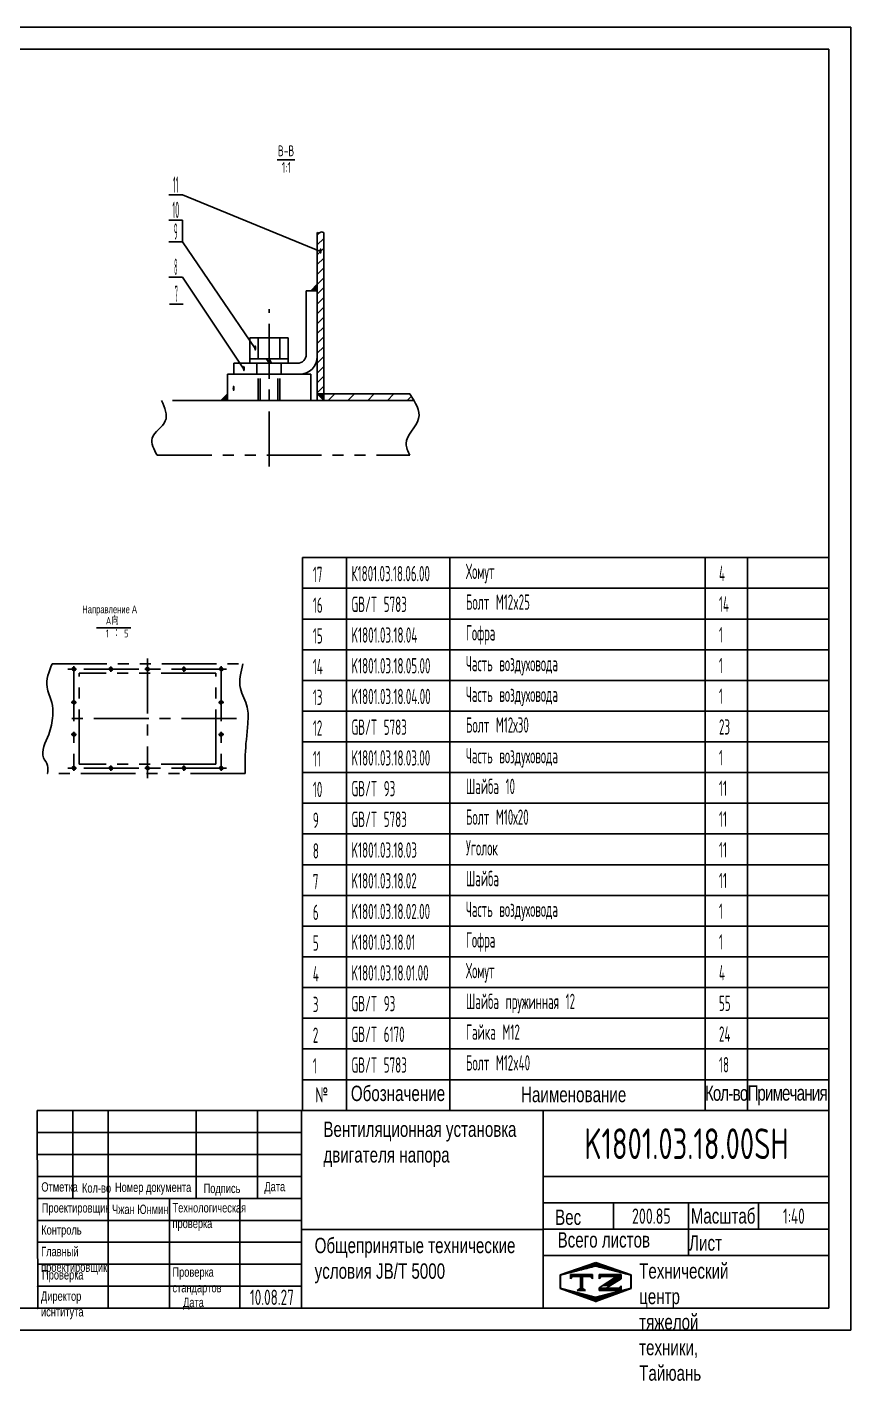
# Model space of a CAD drawing. Header units: millimetres. Extents: x 0 to 16800, y -462 to 11880.
# Drawn here: x 9287 to 16800, y -462 to 11880 of the extents above; entities that cross this region are included whole.
import ezdxf
from ezdxf.enums import TextEntityAlignment as Align

# ---------------------------------------------------------------- set-up
doc = ezdxf.new("R2010")
doc.units = ezdxf.units.MM
doc.header["$LTSCALE"] = 400
for name, pattern in [('F', [0.75, 0.5, -0.25]), ('G', [2, 1.25, -0.25, 0.25, -0.25]), ('K', [2.5, 1.25, -0.25, 0.25, -0.25, 0.25, -0.25])]:
    doc.linetypes.add(name, pattern=pattern)
for name, color, linetype in [('01', 7, 'Continuous'), ('02', 1, 'Continuous'), ('04', 2, 'F'), ('05', 4, 'G'), ('07', 6, 'K'), ('11', 3, 'Continuous'), ('THICK', 7, 'Continuous')]:
    doc.layers.add(name, color=color, linetype=linetype)
doc.styles.add('HZLIB', font='TXT.shx', dxfattribs={"width": 0.5, "height": 140})
doc.styles.get("Standard").update_dxf_attribs({"font": 'isocp', "width": 0.707, "bigfont": 'intecad.shx'})

# ---------------------------------------------------------------- blocks, each defined once
blk = doc.blocks.new('*U150')
at = {"layer": '01'}
for points in [[(415, 292), (25, 292)], [(25, 292), (25, 5)], [(415, 5), (415, 292)], [(25, 5), (415, 5)]]:
    blk.add_lwpolyline(points, dxfattribs=at)
at = {"layer": '02'}
for points in [[(420, 297), (0, 297)], [(0, 297), (0, 0)], [(420, 0), (420, 297)], [(0, 0), (420, 0)]]:
    blk.add_lwpolyline(points, dxfattribs=at)
blk = doc.blocks.new('*X173')
at = {"color": 0}
for p, q in [((127.06, 7.8), (132.06, 7.8)), ((127.06, 7.5), (132.06, 7.5)), ((127.06, 7.2), (127.32, 7.2)), ((129.23, 6.3), (131.04, 6.3)), ((129.7, 6.6), (131.51, 6.6)), ((130.16, 6.9), (131.98, 6.9)), ((130.62, 7.2), (132.06, 7.2)), ((127.84, 5.4), (129.64, 5.4)), ((128.3, 5.7), (130.1, 5.7)), ((128.77, 6), (130.57, 6))]:
    blk.add_line(p, q, dxfattribs=at)
blk = doc.blocks.new('*X174')
at = {"color": 0}
for p, q in [((127.06, 4.8), (132.06, 4.8)), ((127.06, 4.5), (132.06, 4.5)), ((131.84, 5.1), (132.06, 5.1))]:
    blk.add_line(p, q, dxfattribs=at)
blk = doc.blocks.new('*X172')
at = {"color": 0}
for p, q in [((122.34, 4.5), (123.72, 4.5)), ((122.82, 4.8), (123.24, 4.8))]:
    blk.add_line(p, q, dxfattribs=at)
blk = doc.blocks.new('*X171')
at = {"color": 0}
for p, q in [((120.53, 7.8), (125.53, 7.8)), ((120.53, 7.5), (125.53, 7.5)), ((120.53, 7.2), (120.79, 7.2)), ((125.27, 7.2), (125.53, 7.2))]:
    blk.add_line(p, q, dxfattribs=at)
blk = doc.blocks.new('*X170')
at = {"color": 0}
for p, q in [((122.38, 9.3), (124.32, 9.3)), ((123.24, 9.6), (125.52, 9.6)), ((124.1, 9.9), (128.52, 9.9)), ((124.97, 10.2), (127.67, 10.2)), ((125.83, 10.5), (126.82, 10.5)), ((127.02, 9.6), (129.37, 9.6)), ((128.22, 9.3), (130.22, 9.3)), ((118.22, 7.8), (118.32, 7.8)), ((118.22, 7.5), (118.27, 7.5)), ((118.22, 7.2), (118.27, 7.2)), ((118.22, 6.9), (118.27, 6.9)), ((118.22, 6.6), (118.27, 6.6)), ((118.22, 6.3), (118.27, 6.3)), ((118.94, 8.1), (119.52, 8.1)), ((119.8, 8.4), (120.72, 8.4)), ((120.66, 8.7), (121.92, 8.7)), ((121.52, 9), (123.12, 9)), ((129.42, 9), (131.07, 9)), ((130.62, 8.7), (131.92, 8.7)), ((131.82, 8.4), (132.77, 8.4)), ((133.02, 8.1), (133.62, 8.1)), ((134.22, 7.8), (134.32, 7.8)), ((134.27, 7.5), (134.32, 7.5)), ((134.27, 7.2), (134.32, 7.2)), ((134.27, 6.9), (134.32, 6.9)), ((134.27, 6.6), (134.32, 6.6)), ((134.27, 6.3), (134.32, 6.3)), ((118.22, 6), (118.27, 6)), ((118.22, 5.7), (118.27, 5.7)), ((118.22, 5.4), (118.27, 5.4)), ((118.22, 5.1), (118.27, 5.1)), ((118.22, 4.8), (118.27, 4.8)), ((118.79, 4.5), (119.42, 4.5)), ((119.61, 4.2), (120.62, 4.2)), ((120.43, 3.9), (121.82, 3.9)), ((121.26, 3.6), (123.02, 3.6)), ((122.08, 3.3), (124.22, 3.3)), ((128.32, 3.3), (130.51, 3.3)), ((129.52, 3.6), (131.32, 3.6)), ((130.72, 3.9), (132.14, 3.9)), ((131.92, 4.2), (132.95, 4.2)), ((133.12, 4.5), (133.76, 4.5)), ((134.27, 6), (134.32, 6)), ((134.27, 5.7), (134.32, 5.7)), ((134.27, 5.4), (134.32, 5.4)), ((134.27, 5.1), (134.32, 5.1)), ((134.27, 4.8), (134.32, 4.8)), ((122.91, 3), (125.42, 3)), ((123.73, 2.7), (128.89, 2.7)), ((124.55, 2.4), (128.07, 2.4)), ((125.38, 2.1), (127.26, 2.1)), ((126.2, 1.8), (126.45, 1.8)), ((127.12, 3), (129.7, 3))]:
    blk.add_line(p, q, dxfattribs=at)

msp = doc.modelspace()

# ---------------------------------------------------------------- hatches: boundary and pattern name
at = {"layer": '02', "linetype": 'Continuous'}
h = msp.add_hatch(dxfattribs=at)
h.set_pattern_fill('ANSI31', color=1, scale=20, style=0)
h.set_pattern_definition([(45, (-2650.596, 4110.036), (-44.90128, 44.90128), [])])
edge = h.paths.add_edge_path()
edge.add_spline(control_points=[(11993.7893, 10007.317), (11986.2256, 10010.6425), (11970.3035, 10017.6429), (11951.6368, 9997.5024), (11938.7154, 10004.6081), (11933.7893, 10007.317)], knot_values=[0, 0, 0, 0, 5.706769704, 12.0130221465, 15.8983318414, 15.8983318414, 15.8983318414, 15.8983318414], degree=3, periodic=0)
edge.add_line((11933.7893, 10007.317), (11933.7893, 8535.8882))
edge.add_line((11933.7893, 8535.8882), (11993.7893, 8535.8882))
edge.add_line((11993.7893, 8535.8882), (11993.7893, 10007.317))
for points in [[(11873.7893, 9475.8882), (11933.7893, 9475.8882), (11933.7893, 9535.8882)], [(11053.7893, 8475.8882), (11113.7893, 8475.8882), (11113.7893, 8535.8882)], [(11933.7893, 8535.8882), (11993.7893, 8535.8882), (11993.7893, 8475.8882)]]:
    msp.add_hatch(color=1, dxfattribs=at).paths.add_polyline_path(points)
h = msp.add_hatch(dxfattribs=at)
h.set_pattern_fill('ANSI31', color=1, scale=40, style=0)
h.set_pattern_definition([(45, (-16947.78, -30.95), (-89.80256, 89.80256), [])])
edge = h.paths.add_edge_path()
edge.add_line((11993.7893, 8535.8882), (11993.7893, 8475.8882))
edge.add_line((11993.7893, 8475.8882), (12815.521, 8475.8882))
edge.add_spline(control_points=[(12815.521, 8475.8882), (12804.0578, 8495.8361), (12791.4152, 8515.8621), (12778.7727, 8535.8882)], knot_values=[0, 0, 0, 0, 15.6098147008, 15.6098147008, 15.6098147008, 15.6098147008], degree=3, periodic=0)
edge.add_line((12778.7727, 8535.8882), (11993.7893, 8535.8882))

# ---------------------------------------------------------------- linework, layer by layer
for p, q in [((11833.7893, 9475.8882), (11833.7893, 8895.8882)), ((11933.7893, 9475.8882), (11833.7893, 9475.8882)), ((11173.7893, 8815.8882), (11753.7893, 8815.8882)), ((11173.7893, 8715.8882), (11173.7893, 8815.8882)), ((11113.7893, 8475.8882), (11113.7893, 8715.8882)), ((11113.7893, 8715.8882), (11873.7893, 8715.8882)), ((11773.7893, 8715.8882), (11173.7893, 8715.8882)), ((11873.7893, 8715.8882), (11873.7893, 8475.8882)), ((11933.7893, 8535.8882), (12778.7727, 8535.8882)), ((11113.7893, 8475.8882), (12815.521, 8475.8882)), ((11799.9999, 7043.7611), (11799.9999, 2003.7617)), ((11799.9999, 7043.7611), (16600, 7043.7611)), ((12199.9999, 7043.7611), (12199.9999, 2003.7617)), ((13141.6227, 7043.7611), (13141.6227, 2003.7618)), ((15469.9492, 7043.7611), (15469.9492, 2003.7617)), ((15857.3139, 7043.7611), (15857.3139, 2003.7617)), ((16600, 7043.7611), (16600, 2003.7617)), ((11799.9999, 6763.7611), (16600, 6763.7611)), ((11799.9999, 6483.7611), (16600, 6483.7611)), ((11799.9999, 6203.7612), (16600, 6203.7612)), ((11799.9999, 5923.7612), (16600, 5923.7612)), ((11799.9999, 5643.7613), (16600, 5643.7613)), ((11799.9999, 5363.7613), (16600, 5363.7613)), ((11799.9999, 5083.7613), (16600, 5083.7613)), ((11799.9999, 4803.7614), (16600, 4803.7614)), ((11799.9999, 4523.7614), (16600, 4523.7614)), ((11799.9999, 4243.7615), (16600, 4243.7615)), ((11799.9999, 3963.7615), (16600, 3963.7615)), ((11799.9999, 3683.7615), (16600, 3683.7615)), ((11799.9999, 3403.7616), (16600, 3403.7616)), ((11799.9999, 3123.7616), (16600, 3123.7616)), ((11799.9999, 2843.7617), (16600, 2843.7617)), ((11799.9999, 2563.7617), (16600, 2563.7617)), ((11799.9999, 2283.7617), (16600, 2283.7617)), ((11799.9999, 2003.7617), (16600, 2003.7617))]:
    msp.add_line(p, q)
for centre, radius in [((11753.7893, 8895.8882), 80), ((11773.7893, 8875.8882), 160)]:
    msp.add_arc(centre, radius, 270, 0)
at = {"layer": '01'}
for p, q in [((11728.5723, 10670.7682), (11568.5723, 10670.7682)), ((11933.7893, 9535.8882), (11873.7893, 9475.8882)), ((11933.7893, 9535.8882), (11933.7893, 9475.8882)), ((11317.8893, 9045.8882), (11317.8893, 8815.8882)), ((11493.7893, 9045.8882), (11317.8893, 9045.8882)), ((11393.7893, 9045.8882), (11393.7893, 8855.8882)), ((11493.7893, 9045.8882), (11669.6893, 9045.8882)), ((11593.7893, 9045.8882), (11593.7893, 8855.8882)), ((11669.6893, 9045.8882), (11669.6893, 8815.8882)), ((11317.8893, 8855.8882), (11493.7893, 8855.8882)), ((11493.7893, 8815.8882), (11470.7829, 8855.8882)), ((11669.6893, 8855.8882), (11493.7893, 8855.8882)), ((11516.7957, 8815.8882), (11493.7893, 8855.8882)), ((11113.7893, 8535.8882), (11053.7893, 8475.8882)), ((11113.7893, 8535.8882), (11113.7893, 8475.8882)), ((11933.7893, 8535.8882), (11993.7893, 8475.8882)), ((9919.4104, 6403.0122), (10232.8074, 6403.0122))]:
    msp.add_line(p, q, dxfattribs=at)
at = {"layer": '01', "color": 7, "linetype": 'Continuous'}
for p, q in [((11933.7893, 10007.317), (11933.7893, 8475.8882)), ((11993.7893, 10007.317), (11993.7893, 8475.8882))]:
    msp.add_line(p, q, dxfattribs=at)
at = {"layer": '01'}
for centre in [(9713.0324, 6026.8584), (10052.0324, 6026.8584), (10385.0324, 6026.8584), (10718.0324, 6026.8584), (11057.0324, 6026.8584), (9713.0324, 5723.8584), (11057.0324, 5723.8584), (9713.0324, 5429.8584), (11057.0324, 5429.8584), (9713.0324, 5123.8584), (10052.0324, 5123.8584), (10385.0324, 5123.8584), (10718.0324, 5123.8584), (11057.0324, 5123.8584)]:
    msp.add_circle(centre, 12, dxfattribs=at)
at = {"layer": '02'}
for p, q in [((10705.1567, 10349.6181), (10581.1567, 10349.6181)), ((11963.7893, 9833.9679), (10705.1567, 10349.6181)), ((10705.1567, 9921.3219), (10705.1567, 10119.3118)), ((10705.1567, 9921.3219), (10581.1567, 9921.3219)), ((11368.3515, 8948.8526), (10705.1567, 9921.3219)), ((10705.1567, 9600.1946), (10581.1567, 9600.1946)), ((11264.4807, 8761.7799), (10705.1567, 9600.1946)), ((10710.4037, 9352.92), (10586.4037, 9352.92))]:
    msp.add_line(p, q, dxfattribs=at)
for centre, start, end in [((9713.0324, 6026.8584), 260, 170), ((10052.0324, 6026.8584), 260, 170), ((10385.0324, 6026.8584), 260, 170), ((10718.0324, 6026.8584), 260, 170), ((11057.0324, 6026.8584), 260, 170), ((9713.0324, 5723.8584), 260, 170), ((11057.0324, 5723.8584), 10, 280), ((9713.0324, 5429.8584), 260, 170), ((11057.0324, 5429.8584), 10, 280), ((9713.0324, 5123.8584), 260, 170), ((10052.0324, 5123.8584), 260, 170), ((10385.0324, 5123.8584), 260, 170), ((10718.0324, 5123.8584), 260, 170), ((11057.0324, 5123.8584), 260, 170)]:
    msp.add_arc(centre, 15, start, end, dxfattribs=at)
at = {"layer": '02', "color": 1, "linetype": 'Continuous'}
for points in [[(11933.7893, 10007.317), (11948.4286, 10002.0994), (11971.5082, 10012.2794), (11993.7893, 10007.317)], [(12778.7727, 8535.8882), (12857.7872, 8310.1936), (12743.8071, 8082.4805), (12778.7727, 7975.8882)], [(10513.1361, 8475.8882), (10548.0254, 8288.8455), (10426.9217, 8132.2927), (10473.2575, 7975.8882)]]:
    msp.add_spline(points, degree=3, dxfattribs=at)
at = {"layer": '02'}
for points in [[(9515.9897, 6074.8584), (9469.2011, 5862.2909), (9513.3903, 5723.8584), (9521.1884, 5602.5218), (9484.7973, 5429.8584), (9438.0086, 5218.0636), (9474.3998, 5147.926), (9474.3998, 5075.8584)], [(11256.0302, 6074.8584), (11232.6358, 5849.0502), (11295.0207, 5680.2003), (11300.2194, 5532.1319), (11276.8251, 5241.1906), (11276.8251, 5075.8584)]]:
    msp.add_spline(points, degree=3, dxfattribs=at)
at = {"layer": '04', "color": 2, "linetype": 'F'}
for p, q in [((11383.7893, 8815.8882), (11383.7893, 8715.8882)), ((11603.7893, 8815.8882), (11603.7893, 8715.8882)), ((11393.7893, 8475.8882), (11393.7893, 8715.8882)), ((11413.7893, 8475.8882), (11413.7893, 8715.8882)), ((11573.7893, 8475.8882), (11573.7893, 8715.8882)), ((11593.7893, 8475.8882), (11593.7893, 8715.8882))]:
    msp.add_line(p, q, dxfattribs=at)
at = {"layer": '05', "color": 4, "linetype": 'G'}
for p, q in [((11493.7893, 7874.5477), (11493.7893, 9307.7372)), ((9713.0324, 6053.8584), (9713.0324, 5099.8584)), ((10385.0324, 6122.6788), (10385.0324, 5032.1578)), ((11057.0324, 6053.8584), (11057.0324, 5099.8584)), ((11105.211, 6026.8584), (9659.6326, 6026.8584)), ((11105.211, 5123.8584), (9659.6326, 5123.8584))]:
    msp.add_line(p, q, dxfattribs=at)
at = {"layer": '05'}
for p, q in [((11493.7893, 9066.9218), (11493.7893, 8834.8545)), ((9713.0324, 6053.8584), (9713.0324, 6005.8584)), ((10052.0324, 6050.8584), (10052.0324, 6002.8584)), ((10385.0324, 6050.8584), (10385.0324, 6002.8584)), ((10718.0324, 6050.8584), (10718.0324, 6002.8584)), ((11057.0324, 6053.8584), (11057.0324, 6005.8584)), ((9737.0324, 6026.8584), (9689.0324, 6026.8584)), ((10076.0324, 6026.8584), (10028.0324, 6026.8584)), ((10409.0324, 6026.8584), (10361.0324, 6026.8584)), ((10742.0324, 6026.8584), (10694.0324, 6026.8584)), ((11081.0324, 6026.8584), (11033.0324, 6026.8584)), ((9737.0324, 5723.8584), (9689.0324, 5723.8584)), ((9713.0324, 5747.8584), (9713.0324, 5699.8584)), ((11033.0324, 5723.8584), (11081.0324, 5723.8584)), ((11057.0324, 5747.8584), (11057.0324, 5699.8584)), ((11196.3369, 5575.3584), (9627.3409, 5575.3584)), ((9713.0324, 5453.8584), (9713.0324, 5405.8584)), ((11057.0324, 5453.8584), (11057.0324, 5405.8584)), ((9737.0324, 5429.8584), (9689.0324, 5429.8584)), ((11033.0324, 5429.8584), (11081.0324, 5429.8584)), ((9737.0324, 5123.8584), (9689.0324, 5123.8584)), ((9713.0324, 5147.8584), (9713.0324, 5099.8584)), ((10076.0324, 5123.8584), (10028.0324, 5123.8584)), ((10052.0324, 5147.8584), (10052.0324, 5099.8584)), ((10409.0324, 5123.8584), (10361.0324, 5123.8584)), ((10385.0324, 5147.8584), (10385.0324, 5099.8584)), ((10742.0324, 5123.8584), (10694.0324, 5123.8584)), ((10718.0324, 5147.8584), (10718.0324, 5099.8584)), ((11081.0324, 5123.8584), (11033.0324, 5123.8584)), ((11057.0324, 5147.8584), (11057.0324, 5099.8584))]:
    msp.add_line(p, q, dxfattribs=at)
at = {"layer": '07', "color": 6, "linetype": 'K'}
for p, q in [((11113.7893, 8475.8882), (10513.1361, 8475.8882)), ((10473.2575, 7975.8882), (12778.7727, 7975.8882)), ((9515.9897, 6074.8584), (11256.0302, 6074.8584)), ((11009.0324, 5990.8584), (9761.0324, 5990.8584)), ((9761.0324, 5159.8584), (9761.0324, 5990.8584)), ((11009.0324, 5159.8584), (11009.0324, 5990.8584)), ((11276.8251, 5075.8584), (9474.3998, 5075.8584)), ((11009.0324, 5159.8584), (9761.0324, 5159.8584))]:
    msp.add_line(p, q, dxfattribs=at)
at = {"layer": '11'}
msp.add_line((10705.1567, 10119.3118), (10581.1567, 10119.3118), dxfattribs=at)
at = {"layer": 'THICK'}
for p, q in [((9379.4813, 2003.7617), (9384.953, 200)), ((9379.4813, 2003.7617), (16600, 2003.7617)), ((9705.518, 2002.8918), (9705.518, 2003.7617)), ((9705.6218, 1202.0899), (9705.6218, 2003.7617)), ((10026.2905, 200), (10026.2905, 2003.7617)), ((10827.9624, 1202.0899), (10827.9624, 2003.7617)), ((11389.1327, 1202.0899), (11389.1327, 2003.7617)), ((11789.9687, 200), (11789.9687, 2003.7617)), ((13994.5664, 200), (13994.5664, 2003.7617)), ((16600, 200), (16600, 2003.7617)), ((9384.953, 1402.5078), (11789.9687, 1402.5078)), ((13994.5664, 1402.5078), (16600, 1402.5078)), ((9384.953, 1202.0899), (11789.9687, 1202.0899)), ((10587.4608, 200), (10587.4608, 1202.0899)), ((11228.7984, 200), (11228.7984, 1202.0899)), ((13994.5664, 1162.0063), (16600, 1162.0063)), ((14635.9039, 921.5047), (14635.9039, 1162.0063)), ((15317.325, 681.0031), (15317.325, 1162.0063)), ((15958.6625, 921.5047), (15958.6625, 1162.0063)), ((11789.9687, 918.0301), (13994.5664, 918.0301)), ((13994.5664, 921.5047), (16600, 921.5047)), ((13994.5664, 681.0031), (16600, 681.0031)), ((9384.953, 200), (16600, 200))]:
    msp.add_line(p, q, dxfattribs=at)
at = {"layer": 'THICK', "color": 3}
for p, q in [((9384.953, 1803.3438), (11789.9687, 1803.3438)), ((9384.953, 1602.9258), (11789.9687, 1602.9258)), ((9384.953, 1001.6719), (11789.9687, 1001.6719)), ((9384.953, 801.2539), (11789.9687, 801.2539)), ((14148.9714, 504.8793), (14473.8506, 618.0345)), ((14473.8506, 618.0345), (14794.5106, 504.8793)), ((9384.953, 600.8359), (11789.9687, 600.8359)), ((14148.9714, 378.8655), (14148.9714, 504.8793)), ((14151.081, 502.331), (14471.7498, 582.4981)), ((14151.081, 382.0802), (14151.081, 502.331)), ((14241.6292, 468.5327), (14241.6292, 508.6163)), ((14241.6292, 508.6163), (14442.0472, 508.6163)), ((14442.0472, 508.6163), (14442.0472, 468.5327)), ((14471.7498, 582.4981), (14792.4185, 502.331)), ((14503.418, 508.6163), (14503.418, 468.5327)), ((14503.418, 508.6163), (14703.836, 508.6163)), ((14703.836, 508.6163), (14703.836, 468.5327)), ((14792.4185, 502.331), (14792.4185, 382.0802)), ((14794.5106, 504.8793), (14794.5106, 378.8655)), ((9384.953, 400.418), (11789.9687, 400.418)), ((14473.8506, 260.5669), (14148.9714, 378.8655)), ((14471.7498, 301.913), (14151.081, 382.0802)), ((14261.671, 488.5745), (14241.6292, 468.5327)), ((14422.0054, 488.5745), (14261.671, 488.5745)), ((14341.8355, 387.9871), (14303.0055, 363.5558)), ((14333.0674, 488.7659), (14333.0674, 378.8254)), ((14341.8355, 488.7659), (14341.8355, 378.8254)), ((14341.8355, 387.9871), (14380.6654, 363.5558)), ((14351.8561, 488.7659), (14351.8561, 378.8254)), ((14442.0472, 468.5327), (14422.0054, 488.5745)), ((14792.4185, 382.0802), (14471.7498, 301.913)), ((14794.5106, 378.8655), (14473.8506, 260.5669)), ((14503.418, 468.5327), (14523.4598, 488.5745)), ((14661.2429, 488.5745), (14503.418, 386.4601)), ((14503.418, 386.4601), (14503.418, 363.5558)), ((14523.4598, 488.5745), (14661.2429, 488.5745)), ((14601.1538, 403.2024), (14570.5213, 383.5976)), ((14683.7887, 383.5976), (14570.5213, 383.5976)), ((14703.8305, 468.9155), (14601.1538, 403.2024)), ((14703.8305, 403.6394), (14683.7887, 383.5976)), ((14703.8305, 363.5558), (14703.8305, 403.6394)), ((14303.0055, 363.5558), (14341.8355, 363.5558)), ((14380.6654, 363.5558), (14341.8355, 363.5558)), ((14503.418, 363.5558), (14703.8305, 363.5558))]:
    msp.add_line(p, q, dxfattribs=at)
for p in [(9384.953, 400.418), (9384.953, 200)]:
    msp.add_point(p, dxfattribs=at)

# ---------------------------------------------------------------- block references
at = {"layer": '01', "xscale": 40, "yscale": 40, "zscale": 40}
msp.add_blockref('*U150', (0, 0), dxfattribs=at)
at = {"layer": 'THICK', "color": 3, "xscale": 40.08359440031018, "yscale": 40.08359440030927, "zscale": 40.08359440030925}
for name in ['*X170', '*X171', '*X173', '*X172', '*X174']:
    msp.add_blockref(name, (9410.3041, 190.2066), dxfattribs=at)

# ---------------------------------------------------------------- texts
at = {"style": 'HZLIB', "width": 0.5}
for s, p in [('17', (11893.3333, 6819.7611)), ('К1801.03.18.06.00', (12245.5941, 6827.4752)), ('Хомут', (13289.6787, 6847.6203)), ('4', (15596.7128, 6830.0104)), ('16', (11893.3333, 6539.7611)), ('GB/T 5783', (12245.5941, 6547.4762)), ('Болт M12x25', (13289.6787, 6567.6213)), ('14', (15596.7128, 6550.0114)), ('Гофра', (13289.6787, 6287.6223)), ('15', (11893.3333, 6259.7612)), ('K1801.03.18.04', (12245.5941, 6267.4772)), ('1', (15596.7128, 6270.0124)), ('14', (11893.3333, 5979.7612)), ('K1801.03.18.05.00', (12245.5941, 5987.4782)), ('Часть воздуховода', (13289.6787, 6007.6233)), ('1', (15596.7128, 5990.0134)), ('13', (11893.3333, 5699.7613)), ('K1801.03.18.04.00', (12245.5941, 5707.4792)), ('Часть воздуховода', (13289.6787, 5727.6243)), ('1', (15596.7128, 5710.0144)), ('12', (11893.3333, 5419.7613)), ('GB/T 5783', (12245.5941, 5427.4802)), ('Болт М12х30', (13289.6787, 5447.6253)), ('23', (15596.7128, 5430.0154)), ('Часть воздуховода', (13289.6787, 5167.6263)), ('11', (11893.3333, 5139.7613)), ('K1801.03.18.03.00', (12245.5941, 5147.4812)), ('1', (15596.7128, 5150.0164)), ('10', (11893.3333, 4859.7614)), ('GB/T 93', (12245.5941, 4867.4822)), ('Шайба 10', (13289.6787, 4887.6273)), ('11', (15596.7128, 4870.0174)), ('9', (11893.3333, 4579.7614)), ('GB/T 5783', (12245.5941, 4587.4832)), ('Болт М10х20', (13289.6787, 4607.6283)), ('11', (15596.7128, 4590.0184)), ('K1801.03.18.03', (12245.5941, 4307.4842)), ('Уголок', (13289.6787, 4327.6293)), ('11', (15596.7128, 4310.0194)), ('8', (11893.3333, 4299.7615)), ('7', (11893.3333, 4019.7615)), ('K1801.03.18.02', (12245.5941, 4027.4852)), ('Шайба', (13289.6787, 4047.6303)), ('11', (15596.7128, 4030.0204)), ('6', (11893.3333, 3739.7615)), ('K1801.03.18.02.00', (12245.5941, 3747.4862)), ('Часть воздуховода', (13289.6787, 3767.6313)), ('1', (15596.7128, 3750.0214)), ('5', (11893.3333, 3459.7616)), ('K1801.03.18.01', (12245.5941, 3467.4872)), ('Гофра', (13289.6787, 3487.6323)), ('1', (15596.7128, 3470.0224)), ('Хомут', (13289.6787, 3207.6333)), ('4', (11893.3333, 3179.7616)), ('K1801.03.18.01.00', (12245.5941, 3187.4882)), ('4', (15596.7128, 3190.0234)), ('3', (11893.3333, 2899.7617)), ('GB/T 93', (12245.5941, 2907.4892)), ('Шайба пружинная 12', (13289.6787, 2927.6343)), ('55', (15596.7128, 2910.0244)), ('2', (11893.3333, 2619.7617)), ('GB/T 6170', (12245.5941, 2627.4902)), ('Гайка М12', (13289.6787, 2647.6353)), ('24', (15596.7128, 2630.0254)), ('1', (11893.3333, 2339.7617)), ('GB/T 5783', (12245.5941, 2347.4912)), ('Болт M12x40', (13289.6787, 2367.6363)), ('18', (15596.7128, 2350.0264))]:
    msp.add_text(s, height=140, dxfattribs=at).set_placement(p)
at = {"layer": '01', "attachment_point": 1}
for s, insert, char_height in [('{\\fArial|b0|i0|c204|p34;Направление А}', (9791.0973, 6606.3315), 70), ('{\\fArial|b0|i0|c204|p34;Обозначение}', (12240.0079, 2229.3426), 140), ('{\\fArial|b0|i0|c204|p34;\\T0.9;Кол-во}', (15469.9492, 2230.217), 138), ('{\\fArial|b0|i0|c204|p34;\\T0.9;Примечания}', (15857.3139, 2233.0296), 140), ('{\\Fisocp,intecad|c204;№}', (11914.2604, 2215.3378), 140), ('{\\fArial|b0|i0|c204|p34;Наименование}', (13791.687, 2218.839), 140), ('{\\fArial|b0|i0|c204|p34;\\C3;Вентиляционная установка\\Pдвигателя напора}', (11989.1709, 1902.3282), 140), ('{\\fArial|b0|i0|c204|p34;Отметка}', (9417.6854, 1349.1057), 85.468369), ('{\\fArial|b0|i0|c204|p34;Кол-во}', (9788.3349, 1339.274), 85.468369), ('{\\fArial|b0|i0|c204|p34;Номер документа}', (10088.566, 1345.8505), 85.468369), ('{\\fArial|b0|i0|c204|p34;Подпись}', (10897.0032, 1335.9967), 85.468369), ('{\\fArial|b0|i0|c204|p34;Дата}', (11451.3374, 1352.383), 85.468369), ('{\\fArial|b0|i0|c204|p34;Проектировщик}', (9421.4465, 1158.1942), 85.468369), ('{\\fArial|b0|i0|c204|p34;\\C3;Чжан Юнмин}', (10062.3389, 1145.0631), 85.468369), ('{\\fArial|b0|i0|c204|p34;Технологическая\\Pпроверка}', (10613.7184, 1158.8368), 85.468369), ('{\\fArial|b0|i0|c204|p34;Вес}', (14102.1754, 1100.1342), 140), ('{\\fArial|b0|i0|c204|p34;Контроль}', (9416.5375, 956.8765), 85.468369), ('{\\fArial|b0|i0|c204|p34;Главный\\Pпроектировщик}', (9415.7807, 760.1564), 85.468369), ('{\\fArial|b0|i0|c204|p34;Общепринятые технические\\Pусловия \\fArial|b0|i0|c0|p34;JB/T 5000}', (11909.627, 842.7761), 140), ('{\\fArial|b0|i0|c204|p34;Проверка}', (9424.1335, 547.5936), 85.468369), ('{\\fArial|b0|i0|c204|p34;Проверка\\Pстандартов}', (10612.8999, 572.9869), 85.468369), ('{\\fArial|b0|i0|c204|p34;Директор\\Pиснтитута}', (9414.466, 353.4052), 85.468369), ('{\\fArial|b0|i0|c204|p34;Дата}', (10710.0061, 296.2786), 85.468369)]:
    msp.add_mtext(s, dxfattribs=dict(at, insert=insert, char_height=char_height))
for s, insert, char_height, width in [('A向\\P1 ： 5', (10005.5936, 6503.6529), 70, 1040.577), ('{\\fArial|b0|i0|c204|p34;Технический центр\\Pтяжелой техники, Тайюань}', (14868.963, 610.1587), 139.598336, 6.560167)]:
    msp.add_mtext(s, dxfattribs=dict(at, insert=insert, char_height=char_height, width=width))
at = {"layer": '02', "width": 0.605172}
for p, p2 in [((11951.7893, 9813.9679), (11975.7893, 9813.9679)), ((11356.3515, 8928.8526), (11380.3515, 8928.8526)), ((11252.4807, 8741.7799), (11276.4807, 8741.7799)), ((11159.1129, 8561.6539), (11183.1129, 8561.6539))]:
    msp.add_text('\\M+5A1F1', height=40, dxfattribs=at).set_placement(p, p2, align=Align.FIT)
at = {"layer": '05', "char_height": 139.654198, "attachment_point": 1}
for s, insert in [('{\\fArial|b0|i0|c204|p34;\\C0;Масштаб}', (15339.3647, 1111.5739)), ('{\\fArial|b0|i0|c204|p34;\\C0;Всего листов}', (14125.4683, 893.2747)), ('{\\fArial|b0|i0|c204|p34;\\C0;Лист}', (15324.5314, 864.9148))]:
    msp.add_mtext(s, dxfattribs=dict(at, insert=insert))
at = {"layer": '11', "width": 0.707}
for s, p in [('B-B', (11574.9416, 10673.6348)), ('1:1', (11610.866, 10521.6841))]:
    msp.add_text(s, height=98, dxfattribs=at).set_placement(p, align=Align.BOTTOM_LEFT)
at = {"layer": '11'}
for s, height, width, p, p2 in [('11', 148.49242, 0.388157, (10618.6604, 10369.6181), (10667.653, 10369.6181)), ('10', 148.49242, 0.40405, (10611.6339, 10139.3118), (10674.6795, 10139.3118)), ('9', 148.4924, 0.386352, (10625.3262, 9941.3219), (10660.9873, 9941.3219)), ('8', 148.4924, 0.342788, (10629.1588, 9620.1946), (10657.1546, 9620.1946)), ('7', 148.4924, 0.342788, (10634.4058, 9372.92), (10662.4016, 9372.92)), ('K1801.03.18.00SH', 280, 0.695901, (14369.0931, 1560), (16230.9069, 1560)), ('200.85', 140, 0.683135, (14803.4783, 970), (15156.5217, 970)), ('1:40', 140, 0.657692, (16180.981, 970), (16379.019, 970)), ('10.08.27', 140, 0.642055, (11320, 230), (11720, 230))]:
    msp.add_text(s, height=height, dxfattribs=dict(at, width=width)).set_placement(p, p2, align=Align.FIT)

doc.saveas('drawing.dxf')
